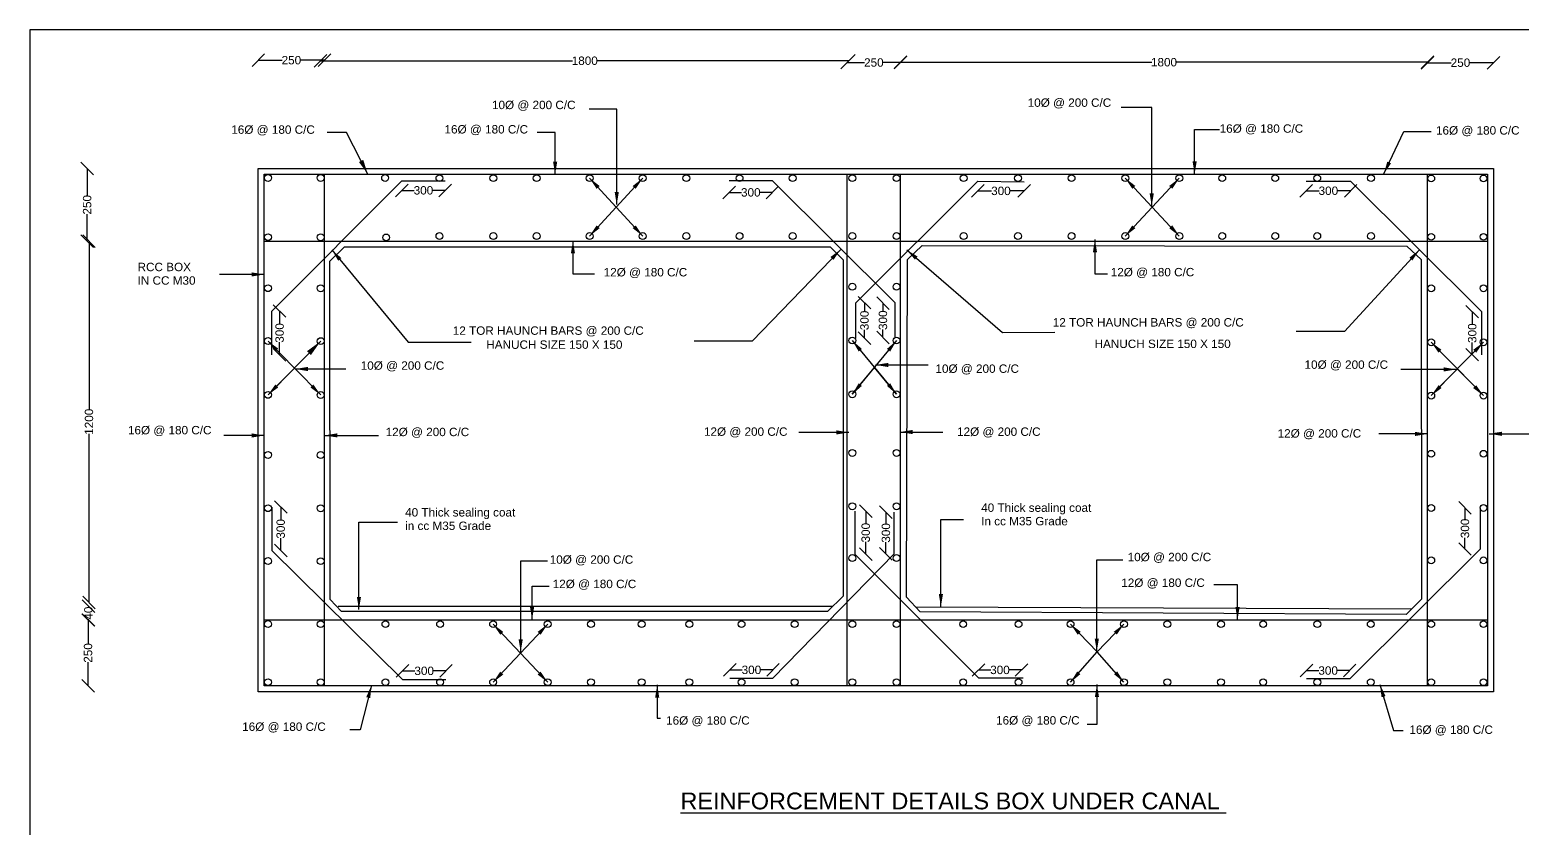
# Model space of a CAD drawing. Header units: millimetres. Extents: x 5758309 to 5763661, y 20977399 to 20981237.
# Drawn here: x 5758309 to 5761866, y 20979334 to 20981237 of the extents above; entities that cross this region are included whole.
import ezdxf

# ---------------------------------------------------------------- set-up
doc = ezdxf.new("R2010")
doc.units = ezdxf.units.MM
doc.header["$MEASUREMENT"] = 0
for name, color, linetype in [('DIMENSION', 2, 'Continuous'), ('DIMENSIONS', 7, 'Continuous'), ('TEXT', 7, 'Continuous')]:
    doc.layers.add(name, color=color, linetype=linetype)
doc.styles.get("Standard").update_dxf_attribs({"font": 'arial.ttf', "height": 20})
doc.dimstyles.get("Standard").update_dxf_attribs({"dimtxt": 20, "dimasz": 30, "dimexe": 0.18, "dimexo": 0.0625, "dimgap": 0.09, "dimtad": 0, "dimdec": 0, "dimzin": 0, "dimdsep": 46, "dimtxsty": 'Standard', "dimblk": 'OBLIQUE', "dimcen": 0.09, "dimse1": 1, "dimse2": 1, "dimadec": 0, "dimazin": 0, "dimtfac": 1, "dimtdec": 0, "dimtofl": 0, "dimtmove": 0, "dimatfit": 3, "dimfxl": 1, "dimtolj": 1, "dimtzin": 0, "dimarcsym": 0})

# ---------------------------------------------------------------- blocks, each defined once
blk = doc.blocks.new('_Oblique')
at = {"color": 0, "linetype": 'ByBlock', "lineweight": -2}
blk.add_line((-0.5, -0.5), (0.5, 0.5), dxfattribs=at)
blk = doc.blocks.new('*D4')
at = {"layer": 'Defpoints', "color": 0}
for p in [(5758871.9, 20980906.9), (5758446.1, 20980733.5), (5758871.9, 20980733.5)]:
    blk.add_point(p, dxfattribs=at)
at = {"layer": 'DIMENSIONS', "color": 0, "lineweight": -2}
for p, q in [((5758446.1, 20980906.9), (5758446.1, 20980842.5)), ((5758446.1, 20980733.5), (5758446.1, 20980797.9))]:
    blk.add_line(p, q, dxfattribs=at)
at = {"layer": 'DIMENSIONS', "color": 0, "lineweight": -2, "xscale": 30, "yscale": 30, "zscale": 30}
for p, rotation in [((5758446.1, 20980906.9), 90), ((5758446.1, 20980733.5), 270)]:
    blk.add_blockref('_Oblique', p, dxfattribs=dict(at, rotation=rotation))
at = {"layer": 'DIMENSIONS', "color": 0, "insert": (5758446.1, 20980820.2), "char_height": 20, "attachment_point": 5, "rotation": 90}
blk.add_mtext('\\A1;250', dxfattribs=at)
blk = doc.blocks.new('*D5')
at = {"layer": 'Defpoints', "color": 0}
for p in [(5758925.4, 20980733.5), (5758450.5, 20979872.3), (5759011.6, 20979872.3)]:
    blk.add_point(p, dxfattribs=at)
at = {"layer": 'DIMENSIONS', "color": 0, "lineweight": -2}
for p, q in [((5758450.5, 20980733.5), (5758450.5, 20980331.9)), ((5758450.5, 20979872.3), (5758450.5, 20980273.9))]:
    blk.add_line(p, q, dxfattribs=at)
at = {"layer": 'DIMENSIONS', "color": 0, "lineweight": -2, "xscale": 30, "yscale": 30, "zscale": 30}
for p, rotation in [((5758450.5, 20980733.5), 90), ((5758450.5, 20979872.3), 270)]:
    blk.add_blockref('_Oblique', p, dxfattribs=dict(at, rotation=rotation))
at = {"layer": 'DIMENSIONS', "color": 0, "insert": (5758450.5, 20980302.9), "char_height": 20, "attachment_point": 5, "rotation": 90}
blk.add_mtext('\\A1;1200', dxfattribs=at)
blk = doc.blocks.new('*D6')
at = {"layer": 'Defpoints', "color": 0}
for p in [(5759105.4, 20979863.1), (5758449.1, 20979830.4), (5759105.4, 20979830.4)]:
    blk.add_point(p, dxfattribs=at)
at = {"layer": 'DIMENSIONS', "color": 0, "lineweight": -2}
for p, q in [((5758449.1, 20979863.1), (5758449.1, 20979861.5)), ((5758449.1, 20979830.4), (5758449.1, 20979831.9))]:
    blk.add_line(p, q, dxfattribs=at)
at = {"layer": 'DIMENSIONS', "color": 0, "lineweight": -2, "xscale": 30, "yscale": 30, "zscale": 30}
for p, rotation in [((5758449.1, 20979863.1), 90), ((5758449.1, 20979830.4), 270)]:
    blk.add_blockref('_Oblique', p, dxfattribs=dict(at, rotation=rotation))
at = {"layer": 'DIMENSIONS', "color": 0, "insert": (5758449.1, 20979846.7), "char_height": 20, "attachment_point": 5, "rotation": 90}
blk.add_mtext('\\A1;40', dxfattribs=at)
blk = doc.blocks.new('*D7')
at = {"layer": 'Defpoints', "color": 0}
for p in [(5759062.7, 20979830.4), (5758448.2, 20979673.1), (5759062.7, 20979673.1)]:
    blk.add_point(p, dxfattribs=at)
at = {"layer": 'DIMENSIONS', "color": 0, "lineweight": -2}
for p, q in [((5758448.2, 20979830.4), (5758448.2, 20979774.1)), ((5758448.2, 20979673.1), (5758448.2, 20979729.4))]:
    blk.add_line(p, q, dxfattribs=at)
at = {"layer": 'DIMENSIONS', "color": 0, "lineweight": -2, "xscale": 30, "yscale": 30, "zscale": 30}
for p, rotation in [((5758448.2, 20979830.4), 90), ((5758448.2, 20979673.1), 270)]:
    blk.add_blockref('_Oblique', p, dxfattribs=dict(at, rotation=rotation))
at = {"layer": 'DIMENSIONS', "color": 0, "insert": (5758448.2, 20979751.7), "char_height": 20, "attachment_point": 5, "rotation": 90}
blk.add_mtext('\\A1;250', dxfattribs=at)
blk = doc.blocks.new('*D8')
at = {"layer": 'Defpoints', "color": 0}
for p in [(5759197.6, 20979688.6), (5759301.3, 20979709), (5759301.3, 20979688.6)]:
    blk.add_point(p, dxfattribs=at)
at = {"layer": 'DIMENSIONS', "color": 0, "lineweight": -2}
for p, q in [((5759197.6, 20979709), (5759227.3, 20979709)), ((5759301.3, 20979709), (5759271.6, 20979709))]:
    blk.add_line(p, q, dxfattribs=at)
at = {"layer": 'DIMENSIONS', "color": 0, "lineweight": -2, "xscale": 30, "yscale": 30, "zscale": 30, "rotation": 180}
blk.add_blockref('_Oblique', (5759197.6, 20979709), dxfattribs=at)
at = {"layer": 'DIMENSIONS', "color": 0, "lineweight": -2, "xscale": 30, "yscale": 30, "zscale": 30}
blk.add_blockref('_Oblique', (5759301.3, 20979709), dxfattribs=at)
at = {"layer": 'DIMENSIONS', "color": 0, "insert": (5759249.4, 20979709), "char_height": 20, "attachment_point": 5}
blk.add_mtext('\\A1;300', dxfattribs=at)
blk = doc.blocks.new('*D9')
at = {"layer": 'Defpoints', "color": 0}
for p in [(5759977.9, 20979691.4), (5760080.7, 20979711.3), (5760080.7, 20979691.4)]:
    blk.add_point(p, dxfattribs=at)
at = {"layer": 'DIMENSIONS', "color": 0, "lineweight": -2}
for p, q in [((5759977.9, 20979711.3), (5760007.2, 20979711.3)), ((5760080.7, 20979711.3), (5760051.5, 20979711.3))]:
    blk.add_line(p, q, dxfattribs=at)
at = {"layer": 'DIMENSIONS', "color": 0, "lineweight": -2, "xscale": 30, "yscale": 30, "zscale": 30, "rotation": 180}
blk.add_blockref('_Oblique', (5759977.9, 20979711.3), dxfattribs=at)
at = {"layer": 'DIMENSIONS', "color": 0, "lineweight": -2, "xscale": 30, "yscale": 30, "zscale": 30}
blk.add_blockref('_Oblique', (5760080.7, 20979711.3), dxfattribs=at)
at = {"layer": 'DIMENSIONS', "color": 0, "insert": (5760029.3, 20979711.3), "char_height": 20, "attachment_point": 5}
blk.add_mtext('\\A1;300', dxfattribs=at)
blk = doc.blocks.new('*D10')
at = {"layer": 'Defpoints', "color": 0}
for p in [(5760570.8, 20979692.7), (5760672.9, 20979711.2), (5760672.9, 20979692.7)]:
    blk.add_point(p, dxfattribs=at)
at = {"layer": 'DIMENSIONS', "color": 0, "lineweight": -2}
for p, q in [((5760570.8, 20979711.2), (5760599.7, 20979711.2)), ((5760672.9, 20979711.2), (5760644, 20979711.2))]:
    blk.add_line(p, q, dxfattribs=at)
at = {"layer": 'DIMENSIONS', "color": 0, "lineweight": -2, "xscale": 30, "yscale": 30, "zscale": 30, "rotation": 180}
blk.add_blockref('_Oblique', (5760570.8, 20979711.2), dxfattribs=at)
at = {"layer": 'DIMENSIONS', "color": 0, "lineweight": -2, "xscale": 30, "yscale": 30, "zscale": 30}
blk.add_blockref('_Oblique', (5760672.9, 20979711.2), dxfattribs=at)
at = {"layer": 'DIMENSIONS', "color": 0, "insert": (5760621.8, 20979711.2), "char_height": 20, "attachment_point": 5}
blk.add_mtext('\\A1;300', dxfattribs=at)
blk = doc.blocks.new('*D11')
at = {"layer": 'Defpoints', "color": 0}
for p in [(5761352.6, 20979690.1), (5761455.3, 20979709.7), (5761455.3, 20979690.1)]:
    blk.add_point(p, dxfattribs=at)
at = {"layer": 'DIMENSIONS', "color": 0, "lineweight": -2}
for p, q in [((5761352.6, 20979709.7), (5761381.8, 20979709.7)), ((5761455.3, 20979709.7), (5761426.1, 20979709.7))]:
    blk.add_line(p, q, dxfattribs=at)
at = {"layer": 'DIMENSIONS', "color": 0, "lineweight": -2, "xscale": 30, "yscale": 30, "zscale": 30, "rotation": 180}
blk.add_blockref('_Oblique', (5761352.6, 20979709.7), dxfattribs=at)
at = {"layer": 'DIMENSIONS', "color": 0, "lineweight": -2, "xscale": 30, "yscale": 30, "zscale": 30}
blk.add_blockref('_Oblique', (5761455.3, 20979709.7), dxfattribs=at)
at = {"layer": 'DIMENSIONS', "color": 0, "insert": (5761404, 20979709.7), "char_height": 20, "attachment_point": 5}
blk.add_mtext('\\A1;300', dxfattribs=at)
blk = doc.blocks.new('*D12')
at = {"layer": 'Defpoints', "color": 0}
for p in [(5761766.2, 20980097.8), (5761730.2, 20979999.5), (5761766.2, 20979999.5)]:
    blk.add_point(p, dxfattribs=at)
at = {"layer": 'DIMENSIONS', "color": 0, "lineweight": -2}
for p, q in [((5761730.2, 20980097.8), (5761730.2, 20980070.8)), ((5761730.2, 20979999.5), (5761730.2, 20980026.5))]:
    blk.add_line(p, q, dxfattribs=at)
at = {"layer": 'DIMENSIONS', "color": 0, "lineweight": -2, "xscale": 30, "yscale": 30, "zscale": 30}
for p, rotation in [((5761730.2, 20980097.8), 90), ((5761730.2, 20979999.5), 270)]:
    blk.add_blockref('_Oblique', p, dxfattribs=dict(at, rotation=rotation))
at = {"layer": 'DIMENSIONS', "color": 0, "insert": (5761730.2, 20980048.6), "char_height": 20, "attachment_point": 5, "rotation": 90}
blk.add_mtext('\\A1;300', dxfattribs=at)
blk = doc.blocks.new('*D13')
at = {"layer": 'Defpoints', "color": 0}
for p in [(5761769.2, 20980565.4), (5761747.5, 20980462.8), (5761769.2, 20980462.8)]:
    blk.add_point(p, dxfattribs=at)
at = {"layer": 'DIMENSIONS', "color": 0, "lineweight": -2}
for p, q in [((5761747.5, 20980565.4), (5761747.5, 20980536.2)), ((5761747.5, 20980462.8), (5761747.5, 20980491.9))]:
    blk.add_line(p, q, dxfattribs=at)
at = {"layer": 'DIMENSIONS', "color": 0, "lineweight": -2, "xscale": 30, "yscale": 30, "zscale": 30}
for p, rotation in [((5761747.5, 20980565.4), 90), ((5761747.5, 20980462.8), 270)]:
    blk.add_blockref('_Oblique', p, dxfattribs=dict(at, rotation=rotation))
at = {"layer": 'DIMENSIONS', "color": 0, "insert": (5761747.5, 20980514.1), "char_height": 20, "attachment_point": 5, "rotation": 90}
blk.add_mtext('\\A1;300', dxfattribs=at)
blk = doc.blocks.new('*D14')
at = {"layer": 'Defpoints', "color": 0}
for p in [(5761351.5, 20980876.6), (5761457.6, 20980876.6), (5761457.6, 20980853.5)]:
    blk.add_point(p, dxfattribs=at)
at = {"layer": 'DIMENSIONS', "color": 0, "lineweight": -2}
for p, q in [((5761351.5, 20980853.5), (5761382.4, 20980853.5)), ((5761457.6, 20980853.5), (5761426.7, 20980853.5))]:
    blk.add_line(p, q, dxfattribs=at)
at = {"layer": 'DIMENSIONS', "color": 0, "lineweight": -2, "xscale": 30, "yscale": 30, "zscale": 30, "rotation": 180}
blk.add_blockref('_Oblique', (5761351.5, 20980853.5), dxfattribs=at)
at = {"layer": 'DIMENSIONS', "color": 0, "lineweight": -2, "xscale": 30, "yscale": 30, "zscale": 30}
blk.add_blockref('_Oblique', (5761457.6, 20980853.5), dxfattribs=at)
at = {"layer": 'DIMENSIONS', "color": 0, "insert": (5761404.5, 20980853.5), "char_height": 20, "attachment_point": 5}
blk.add_mtext('\\A1;300', dxfattribs=at)
blk = doc.blocks.new('*D15')
at = {"layer": 'Defpoints', "color": 0}
for p in [(5760568.9, 20980876.1), (5760679.3, 20980875.2), (5760679.3, 20980853.2)]:
    blk.add_point(p, dxfattribs=at)
at = {"layer": 'DIMENSIONS', "color": 0, "lineweight": -2}
for p, q in [((5760568.9, 20980853.2), (5760601.9, 20980853.2)), ((5760679.3, 20980853.2), (5760646.2, 20980853.2))]:
    blk.add_line(p, q, dxfattribs=at)
at = {"layer": 'DIMENSIONS', "color": 0, "lineweight": -2, "xscale": 30, "yscale": 30, "zscale": 30, "rotation": 180}
blk.add_blockref('_Oblique', (5760568.9, 20980853.2), dxfattribs=at)
at = {"layer": 'DIMENSIONS', "color": 0, "lineweight": -2, "xscale": 30, "yscale": 30, "zscale": 30}
blk.add_blockref('_Oblique', (5760679.3, 20980853.2), dxfattribs=at)
at = {"layer": 'DIMENSIONS', "color": 0, "insert": (5760624.1, 20980853.2), "char_height": 20, "attachment_point": 5}
blk.add_mtext('\\A1;300', dxfattribs=at)
blk = doc.blocks.new('*D16')
at = {"layer": 'Defpoints', "color": 0}
for p in [(5759976.6, 20980877), (5760079.2, 20980877), (5760079.2, 20980849.6)]:
    blk.add_point(p, dxfattribs=at)
at = {"layer": 'DIMENSIONS', "color": 0, "lineweight": -2}
for p, q in [((5759976.6, 20980849.6), (5760005.8, 20980849.6)), ((5760079.2, 20980849.6), (5760050.1, 20980849.6))]:
    blk.add_line(p, q, dxfattribs=at)
at = {"layer": 'DIMENSIONS', "color": 0, "lineweight": -2, "xscale": 30, "yscale": 30, "zscale": 30, "rotation": 180}
blk.add_blockref('_Oblique', (5759976.6, 20980849.6), dxfattribs=at)
at = {"layer": 'DIMENSIONS', "color": 0, "lineweight": -2, "xscale": 30, "yscale": 30, "zscale": 30}
blk.add_blockref('_Oblique', (5760079.2, 20980849.6), dxfattribs=at)
at = {"layer": 'DIMENSIONS', "color": 0, "insert": (5760027.9, 20980849.6), "char_height": 20, "attachment_point": 5}
blk.add_mtext('\\A1;300', dxfattribs=at)
blk = doc.blocks.new('*D17')
at = {"layer": 'Defpoints', "color": 0}
for p in [(5759196.1, 20980877.1), (5759299.1, 20980877.1), (5759299.1, 20980854.5)]:
    blk.add_point(p, dxfattribs=at)
at = {"layer": 'DIMENSIONS', "color": 0, "lineweight": -2}
for p, q in [((5759196.1, 20980854.5), (5759225.5, 20980854.5)), ((5759299.1, 20980854.5), (5759269.7, 20980854.5))]:
    blk.add_line(p, q, dxfattribs=at)
at = {"layer": 'DIMENSIONS', "color": 0, "lineweight": -2, "xscale": 30, "yscale": 30, "zscale": 30, "rotation": 180}
blk.add_blockref('_Oblique', (5759196.1, 20980854.5), dxfattribs=at)
at = {"layer": 'DIMENSIONS', "color": 0, "lineweight": -2, "xscale": 30, "yscale": 30, "zscale": 30}
blk.add_blockref('_Oblique', (5759299.1, 20980854.5), dxfattribs=at)
at = {"layer": 'DIMENSIONS', "color": 0, "insert": (5759247.6, 20980854.5), "char_height": 20, "attachment_point": 5}
blk.add_mtext('\\A1;300', dxfattribs=at)
blk = doc.blocks.new('*D18')
at = {"layer": 'Defpoints', "color": 0}
for p in [(5758886.1, 20980566.9), (5758886.1, 20980462.4), (5758904.8, 20980462.4)]:
    blk.add_point(p, dxfattribs=at)
at = {"layer": 'DIMENSIONS', "color": 0, "lineweight": -2}
for p, q in [((5758904.8, 20980566.9), (5758904.8, 20980536.8)), ((5758904.8, 20980462.4), (5758904.8, 20980492.5))]:
    blk.add_line(p, q, dxfattribs=at)
at = {"layer": 'DIMENSIONS', "color": 0, "lineweight": -2, "xscale": 30, "yscale": 30, "zscale": 30}
for p, rotation in [((5758904.8, 20980566.9), 90), ((5758904.8, 20980462.4), 270)]:
    blk.add_blockref('_Oblique', p, dxfattribs=dict(at, rotation=rotation))
at = {"layer": 'DIMENSIONS', "color": 0, "insert": (5758904.8, 20980514.6), "char_height": 20, "attachment_point": 5, "rotation": 90}
blk.add_mtext('\\A1;300', dxfattribs=at)
blk = doc.blocks.new('*D19')
at = {"layer": 'Defpoints', "color": 0}
for p in [(5758886.6, 20980099.6), (5758886.6, 20979995.7), (5758907.4, 20979995.7)]:
    blk.add_point(p, dxfattribs=at)
at = {"layer": 'DIMENSIONS', "color": 0, "lineweight": -2}
for p, q in [((5758907.4, 20980099.6), (5758907.4, 20980069.8)), ((5758907.4, 20979995.7), (5758907.4, 20980025.5))]:
    blk.add_line(p, q, dxfattribs=at)
at = {"layer": 'DIMENSIONS', "color": 0, "lineweight": -2, "xscale": 30, "yscale": 30, "zscale": 30}
for p, rotation in [((5758907.4, 20980099.6), 90), ((5758907.4, 20979995.7), 270)]:
    blk.add_blockref('_Oblique', p, dxfattribs=dict(at, rotation=rotation))
at = {"layer": 'DIMENSIONS', "color": 0, "insert": (5758907.4, 20980047.6), "char_height": 20, "attachment_point": 5, "rotation": 90}
blk.add_mtext('\\A1;300', dxfattribs=at)
blk = doc.blocks.new('*D20')
at = {"layer": 'Defpoints', "color": 0}
for p in [(5760276.1, 20980089.5), (5760276.1, 20979987.5), (5760301.8, 20979987.5)]:
    blk.add_point(p, dxfattribs=at)
at = {"layer": 'DIMENSIONS', "color": 0, "lineweight": -2}
for p, q in [((5760301.8, 20980089.5), (5760301.8, 20980060.6)), ((5760301.8, 20979987.5), (5760301.8, 20980016.4))]:
    blk.add_line(p, q, dxfattribs=at)
at = {"layer": 'DIMENSIONS', "color": 0, "lineweight": -2, "xscale": 30, "yscale": 30, "zscale": 30}
for p, rotation in [((5760301.8, 20980089.5), 90), ((5760301.8, 20979987.5), 270)]:
    blk.add_blockref('_Oblique', p, dxfattribs=dict(at, rotation=rotation))
at = {"layer": 'DIMENSIONS', "color": 0, "insert": (5760301.8, 20980038.5), "char_height": 20, "attachment_point": 5, "rotation": 90}
blk.add_mtext('\\A1;300', dxfattribs=at)
blk = doc.blocks.new('*D21')
at = {"layer": 'Defpoints', "color": 0}
for p in [(5760369.2, 20980087.6), (5760350, 20979988.1), (5760369.2, 20979988.1)]:
    blk.add_point(p, dxfattribs=at)
at = {"layer": 'DIMENSIONS', "color": 0, "lineweight": -2}
for p, q in [((5760350, 20980087.6), (5760350, 20980060)), ((5760350, 20979988.1), (5760350, 20980015.7))]:
    blk.add_line(p, q, dxfattribs=at)
at = {"layer": 'DIMENSIONS', "color": 0, "lineweight": -2, "xscale": 30, "yscale": 30, "zscale": 30}
for p, rotation in [((5760350, 20980087.6), 90), ((5760350, 20979988.1), 270)]:
    blk.add_blockref('_Oblique', p, dxfattribs=dict(at, rotation=rotation))
at = {"layer": 'DIMENSIONS', "color": 0, "insert": (5760350, 20980037.9), "char_height": 20, "attachment_point": 5, "rotation": 90}
blk.add_mtext('\\A1;300', dxfattribs=at)
blk = doc.blocks.new('*D22')
at = {"layer": 'Defpoints', "color": 0}
for p in [(5760278.1, 20980586.8), (5760278.1, 20980502.2), (5760298.9, 20980502.2)]:
    blk.add_point(p, dxfattribs=at)
at = {"layer": 'DIMENSIONS', "color": 0, "lineweight": -2}
for p, q in [((5760298.9, 20980586.8), (5760298.9, 20980566.7)), ((5760298.9, 20980502.2), (5760298.9, 20980522.4))]:
    blk.add_line(p, q, dxfattribs=at)
at = {"layer": 'DIMENSIONS', "color": 0, "lineweight": -2, "xscale": 30, "yscale": 30, "zscale": 30}
for p, rotation in [((5760298.9, 20980586.8), 90), ((5760298.9, 20980502.2), 270)]:
    blk.add_blockref('_Oblique', p, dxfattribs=dict(at, rotation=rotation))
at = {"layer": 'DIMENSIONS', "color": 0, "insert": (5760298.9, 20980544.5), "char_height": 20, "attachment_point": 5, "rotation": 90}
blk.add_mtext('\\A1;300', dxfattribs=at)
blk = doc.blocks.new('*D23')
at = {"layer": 'Defpoints', "color": 0}
for p in [(5760372.5, 20980585.7), (5760342.9, 20980504), (5760371.9, 20980504)]:
    blk.add_point(p, dxfattribs=at)
at = {"layer": 'DIMENSIONS', "color": 0, "lineweight": -2}
for p, q in [((5760342.9, 20980585.7), (5760342.9, 20980567)), ((5760342.9, 20980504), (5760342.9, 20980522.7))]:
    blk.add_line(p, q, dxfattribs=at)
at = {"layer": 'DIMENSIONS', "color": 0, "lineweight": -2, "xscale": 30, "yscale": 30, "zscale": 30}
for p, rotation in [((5760342.9, 20980585.7), 90), ((5760342.9, 20980504), 270)]:
    blk.add_blockref('_Oblique', p, dxfattribs=dict(at, rotation=rotation))
at = {"layer": 'DIMENSIONS', "color": 0, "insert": (5760342.9, 20980544.9), "char_height": 20, "attachment_point": 5, "rotation": 90}
blk.add_mtext('\\A1;300', dxfattribs=at)
blk = doc.blocks.new('*D24')
at = {"layer": 'Defpoints', "color": 0}
for p in [(5759011.6, 20981164.8), (5758854, 20980849.6), (5759011.6, 20980851.7)]:
    blk.add_point(p, dxfattribs=at)
at = {"layer": 'DIMENSIONS', "color": 0, "lineweight": -2}
for p, q in [((5758854, 20981164.8), (5758910.5, 20981164.8)), ((5759011.6, 20981164.8), (5758955.1, 20981164.8))]:
    blk.add_line(p, q, dxfattribs=at)
at = {"layer": 'DIMENSIONS', "color": 0, "lineweight": -2, "xscale": 30, "yscale": 30, "zscale": 30, "rotation": 180}
blk.add_blockref('_Oblique', (5758854, 20981164.8), dxfattribs=at)
at = {"layer": 'DIMENSIONS', "color": 0, "lineweight": -2, "xscale": 30, "yscale": 30, "zscale": 30}
blk.add_blockref('_Oblique', (5759011.6, 20981164.8), dxfattribs=at)
at = {"layer": 'DIMENSIONS', "color": 0, "insert": (5758932.8, 20981164.8), "char_height": 20, "attachment_point": 5}
blk.add_mtext('\\A1;250', dxfattribs=at)
blk = doc.blocks.new('*D25')
at = {"layer": 'Defpoints', "color": 0}
for p in [(5760261.7, 20981163.5), (5759002.5, 20980892.3), (5760261.7, 20980883.6)]:
    blk.add_point(p, dxfattribs=at)
at = {"layer": 'DIMENSIONS', "color": 0, "lineweight": -2}
for p, q in [((5759002.5, 20981163.5), (5759603.1, 20981163.5)), ((5760261.7, 20981163.5), (5759661, 20981163.5))]:
    blk.add_line(p, q, dxfattribs=at)
at = {"layer": 'DIMENSIONS', "color": 0, "lineweight": -2, "xscale": 30, "yscale": 30, "zscale": 30, "rotation": 180}
blk.add_blockref('_Oblique', (5759002.5, 20981163.5), dxfattribs=at)
at = {"layer": 'DIMENSIONS', "color": 0, "lineweight": -2, "xscale": 30, "yscale": 30, "zscale": 30}
blk.add_blockref('_Oblique', (5760261.7, 20981163.5), dxfattribs=at)
at = {"layer": 'DIMENSIONS', "color": 0, "insert": (5759632.1, 20981163.5), "char_height": 20, "attachment_point": 5}
blk.add_mtext('\\A1;1800', dxfattribs=at)
blk = doc.blocks.new('*D26')
at = {"layer": 'Defpoints', "color": 0}
for p in [(5760384.7, 20981159.3), (5760257.7, 20980836.2), (5760384.7, 20980836.2)]:
    blk.add_point(p, dxfattribs=at)
at = {"layer": 'DIMENSIONS', "color": 0, "lineweight": -2}
for p, q in [((5760257.7, 20981159.3), (5760298.9, 20981159.3)), ((5760384.7, 20981159.3), (5760343.5, 20981159.3))]:
    blk.add_line(p, q, dxfattribs=at)
at = {"layer": 'DIMENSIONS', "color": 0, "lineweight": -2, "xscale": 30, "yscale": 30, "zscale": 30, "rotation": 180}
blk.add_blockref('_Oblique', (5760257.7, 20981159.3), dxfattribs=at)
at = {"layer": 'DIMENSIONS', "color": 0, "lineweight": -2, "xscale": 30, "yscale": 30, "zscale": 30}
blk.add_blockref('_Oblique', (5760384.7, 20981159.3), dxfattribs=at)
at = {"layer": 'DIMENSIONS', "color": 0, "insert": (5760321.2, 20981159.3), "char_height": 20, "attachment_point": 5}
blk.add_mtext('\\A1;250', dxfattribs=at)
blk = doc.blocks.new('*D27')
at = {"layer": 'Defpoints', "color": 0}
for p in [(5761640.6, 20981159.9), (5760384.7, 20980836.2), (5761640.6, 20980836.2)]:
    blk.add_point(p, dxfattribs=at)
at = {"layer": 'DIMENSIONS', "color": 0, "lineweight": -2}
for p, q in [((5760384.7, 20981159.9), (5760983.7, 20981159.9)), ((5761640.6, 20981159.9), (5761041.7, 20981159.9))]:
    blk.add_line(p, q, dxfattribs=at)
at = {"layer": 'DIMENSIONS', "color": 0, "lineweight": -2, "xscale": 30, "yscale": 30, "zscale": 30, "rotation": 180}
blk.add_blockref('_Oblique', (5760384.7, 20981159.9), dxfattribs=at)
at = {"layer": 'DIMENSIONS', "color": 0, "lineweight": -2, "xscale": 30, "yscale": 30, "zscale": 30}
blk.add_blockref('_Oblique', (5761640.6, 20981159.9), dxfattribs=at)
at = {"layer": 'DIMENSIONS', "color": 0, "insert": (5761012.7, 20981159.9), "char_height": 20, "attachment_point": 5}
blk.add_mtext('\\A1;1800', dxfattribs=at)
blk = doc.blocks.new('*D28')
at = {"layer": 'Defpoints', "color": 0}
for p in [(5761798.1, 20981158.8), (5761640.6, 20980836.2), (5761798.1, 20980836.2)]:
    blk.add_point(p, dxfattribs=at)
at = {"layer": 'DIMENSIONS', "color": 0, "lineweight": -2}
for p, q in [((5761640.6, 20981158.8), (5761697, 20981158.8)), ((5761798.1, 20981158.8), (5761741.7, 20981158.8))]:
    blk.add_line(p, q, dxfattribs=at)
at = {"layer": 'DIMENSIONS', "color": 0, "lineweight": -2, "xscale": 30, "yscale": 30, "zscale": 30, "rotation": 180}
blk.add_blockref('_Oblique', (5761640.6, 20981158.8), dxfattribs=at)
at = {"layer": 'DIMENSIONS', "color": 0, "lineweight": -2, "xscale": 30, "yscale": 30, "zscale": 30}
blk.add_blockref('_Oblique', (5761798.1, 20981158.8), dxfattribs=at)
at = {"layer": 'DIMENSIONS', "color": 0, "insert": (5761719.4, 20981158.8), "char_height": 20, "attachment_point": 5}
blk.add_mtext('\\A1;250', dxfattribs=at)

msp = doc.modelspace()

# ---------------------------------------------------------------- linework, layer by layer
at = {"layer": 'DIMENSION', "color": 0}
for points in [[(5758309.4, 20977399), (5763619.4, 20977399), (5763619.4, 20981237.2), (5758309.4, 20981237.2)], [(5758854, 20980906.9), (5761798.1, 20980906.9), (5761798.1, 20979659.1), (5758854, 20979659.1)], [(5758868, 20980892.9), (5761784.1, 20980892.9), (5761784.1, 20979673.1), (5758868, 20979673.1)]]:
    msp.add_lwpolyline(points, close=True, dxfattribs=at)
for points in [[(5759011.6, 20979673.1), (5759011.6, 20980892.9)], [(5760257.7, 20979673.1), (5760257.7, 20980892.9)], [(5760384.7, 20979673.1), (5760384.7, 20980892.9)], [(5761640.6, 20979673.1), (5761640.6, 20980892.9)], [(5758886.1, 20980462.4), (5758886.1, 20980566.9), (5759196.1, 20980877.1), (5759299.1, 20980877.1)], [(5760371.9, 20980504), (5760371.9, 20980586.3), (5760079.2, 20980877), (5759976.6, 20980877)], [(5760278.1, 20980502.2), (5760278.1, 20980586.8), (5760568.9, 20980876.1), (5760679.3, 20980875.2)], [(5761351.5, 20980876.6), (5761457.6, 20980876.6), (5761769.2, 20980565.4), (5761769.2, 20980462.8)], [(5758868, 20980733.5), (5761784.1, 20980733.5)], [(5759024.8, 20980685.5), (5759059.8, 20980720.2), (5760217.2, 20980720.2), (5760247.7, 20980688.7), (5760247.7, 20979886.9), (5760210.7, 20979850.3), (5759052.5, 20979850.3), (5759025.2, 20979879.1), (5759024.8, 20980685.5)], [(5760401.7, 20980689.5), (5760436.7, 20980722.8), (5761591.9, 20980721.7), (5761626, 20980689.6), (5761626.8, 20979880.3), (5761589.8, 20979843.7), (5760431.9, 20979849.9), (5760398.7, 20979884.6), (5760401.7, 20980689.5)], [(5758886.6, 20980099.6), (5758886.6, 20979995.7), (5759197.6, 20979688.6), (5759301.3, 20979688.6)], [(5759977.9, 20979691.4), (5760080.7, 20979691.4), (5760369.2, 20979988.1), (5760369.2, 20980087.6)], [(5760276.1, 20980089.5), (5760276.1, 20979987.5), (5760570.8, 20979692.7), (5760677.3, 20979692.7)], [(5761766.2, 20980097.8), (5761766.2, 20979999.5), (5761455.3, 20979690.1), (5761352.6, 20979690.1)], [(5759044.3, 20979863.1), (5760223.8, 20979863.2)], [(5760420.2, 20979862), (5761602.9, 20979856.7)], [(5758868, 20979830.4), (5761784.1, 20979830.4)]]:
    msp.add_lwpolyline(points, dxfattribs=at)
for centre in [(5758877.1, 20980884.2), (5759002.5, 20980884.2), (5759156.2, 20980884.2), (5759285.7, 20980883.6), (5759414.3, 20980883.6), (5759517.4, 20980883.6), (5759643.7, 20980883.6), (5759770.2, 20980883.6), (5759874.4, 20980883.6), (5760001, 20980883.6), (5760127.5, 20980883.6), (5760269.8, 20980883.6), (5760375.3, 20980883.6), (5760535.2, 20980883.6), (5760664.7, 20980883.6), (5760792.4, 20980883.6), (5760920.4, 20980883.6), (5761049.3, 20980883.6), (5761151.5, 20980883.6), (5761277.9, 20980883.6), (5761378, 20980883.6), (5761506.2, 20980883.6), (5761649.7, 20980883), (5761774.3, 20980883), (5758877.1, 20980742.8), (5759002.7, 20980742.6), (5759158.8, 20980742.3), (5759285.7, 20980745.7), (5759414.3, 20980745.7), (5759517.4, 20980745.7), (5759643.7, 20980745.7), (5759770.2, 20980745.7), (5759874.4, 20980745.7), (5760001, 20980745.7), (5760127.5, 20980745.7), (5760269.8, 20980745.7), (5760375.3, 20980745.7), (5760535.2, 20980745.7), (5760664.7, 20980745.7), (5760792.4, 20980745.7), (5760920.4, 20980745.7), (5761049.3, 20980745.7), (5761151.5, 20980745.7), (5761277.9, 20980745.7), (5761378, 20980745.7), (5761506.2, 20980745.7), (5761649.7, 20980743.8), (5761774.3, 20980743.8), (5758877.1, 20980621.3), (5759002.7, 20980621.1), (5760269.8, 20980624.9), (5760375.3, 20980624.9), (5761649.7, 20980621.1), (5761774.3, 20980621.1), (5758877.1, 20980495.3), (5759002.7, 20980495.1), (5760269.8, 20980496.6), (5760375.3, 20980496.6), (5761649.7, 20980492.4), (5761774.3, 20980492.4), (5758877.1, 20980366.9), (5759002.7, 20980366.7), (5760269.8, 20980368.4), (5760375.3, 20980368.4), (5761649.7, 20980365.2), (5761774.3, 20980365.2), (5758877.1, 20980223.7), (5759002.7, 20980223.5), (5760269.8, 20980228.6), (5760375.3, 20980228.6), (5761649.7, 20980226.5), (5761774.3, 20980226.5), (5760269.8, 20980101.3), (5760375.3, 20980101.3), (5761649.7, 20980097.4), (5761774.3, 20980097.4), (5758877.1, 20980096.8), (5759002.7, 20980096.6), (5758877.1, 20979970.8), (5759002.7, 20979970.6), (5760269.8, 20979978), (5760375.3, 20979978), (5761649.7, 20979972.5), (5761774.3, 20979972.5), (5758877.1, 20979820.6), (5759002.7, 20979820.4), (5759157.1, 20979820.4), (5759287.3, 20979820.4), (5759413.7, 20979820.4), (5759543.8, 20979820.4), (5759646.8, 20979820.4), (5759767.7, 20979820.4), (5759881.2, 20979820.4), (5760005.8, 20979820.4), (5760132.3, 20979820.4), (5760269.8, 20979820.4), (5760375.3, 20979820.4), (5760534.1, 20979820.4), (5760666.1, 20979820.4), (5760790, 20979820.4), (5760917.4, 20979820.4), (5761020.8, 20979820.4), (5761148.5, 20979820.4), (5761249.1, 20979820.4), (5761378.4, 20979820.4), (5761505.7, 20979820.4), (5761649.7, 20979820.4), (5761774.3, 20979820.4), (5758877.1, 20979682.1), (5759002.7, 20979681.9), (5759157.1, 20979681.9), (5759287.3, 20979681.9), (5759413.7, 20979681.9), (5759543.8, 20979681.9), (5759646.8, 20979681.9), (5759767.7, 20979681.9), (5759881.2, 20979681.9), (5760005.8, 20979681.9), (5760132.3, 20979681.9), (5760269.8, 20979681.9), (5760375.3, 20979681.9), (5760534.1, 20979681.9), (5760666.1, 20979681.9), (5760790, 20979681.9), (5760917.4, 20979681.9), (5761020.8, 20979681.9), (5761148.5, 20979681.9), (5761249.1, 20979681.9), (5761378.4, 20979681.9), (5761505.7, 20979681.9), (5761649.7, 20979681.9), (5761774.3, 20979681.9)]:
    msp.add_circle(centre, 8.14, dxfattribs=at)

# ---------------------------------------------------------------- texts
at = {"layer": 'TEXT', "color": 0}
for s, height, p in [('10Ø @ 200 C/C', 20, (5759411, 20981048.2)), ('10Ø @ 200 C/C', 20, (5760687.8, 20981053.7)), ('16Ø @ 180 C/C', 20, (5758789.6, 20980989.4)), ('16Ø @ 180 C/C', 20, (5759297.8, 20980990.1)), ('16Ø @ 180 C/C', 20, (5761145.4, 20980991.9)), ('16Ø @ 180 C/C', 20, (5761661.1, 20980987.5)), ('RCC BOX ', 20, (5758566.2, 20980661.9)), ('IN CC M30', 20, (5758566.2, 20980629.7)), ('12Ø @ 180 C/C', 20, (5759677.2, 20980649.4)), ('12Ø @ 180 C/C', 20, (5760885.8, 20980649.6)), ('12 TOR HAUNCH BARS @ 200 C/C ', 20, (5760747.6, 20980529.9)), ('12 TOR HAUNCH BARS @ 200 C/C ', 20, (5759317.5, 20980510.2)), ('HANUCH SIZE 150 X 150 ', 20, (5759397.4, 20980476.8)), ('HANUCH SIZE 150 X 150 ', 20, (5760847.3, 20980478.7)), ('10Ø @ 200 C/C', 20, (5759098.1, 20980426.9)), ('10Ø @ 200 C/C', 20, (5760468, 20980419.5)), ('10Ø @ 200 C/C', 20, (5761347.7, 20980429.1)), ('16Ø @ 180 C/C', 20, (5758543.3, 20980272.9)), ('12Ø @ 200 C/C', 20, (5759157.5, 20980268.6)), ('12Ø @ 200 C/C', 20, (5759916.2, 20980269.4)), ('12Ø @ 200 C/C', 20, (5760519.5, 20980269.3)), ('12Ø @ 200 C/C', 20, (5761283.6, 20980265.2)), ('40 Thick sealing coat ', 20, (5760577, 20980088.1)), ('40 Thick sealing coat ', 20, (5759204, 20980077)), ('In cc M35 Grade ', 20, (5760577, 20980056)), ('in cc M35 Grade ', 20, (5759204, 20980044.9)), ('10Ø @ 200 C/C', 20, (5759548.6, 20979964.4)), ('10Ø @ 200 C/C', 20, (5760926.1, 20979970.5)), ('12Ø @ 180 C/C', 20, (5759555.7, 20979906.3)), ('12Ø @ 180 C/C', 20, (5760910.9, 20979909.2)), ('16Ø @ 180 C/C', 20, (5758815.6, 20979566)), ('16Ø @ 180 C/C', 20, (5759826, 20979580.8)), ('16Ø @ 180 C/C', 20, (5760612.5, 20979581.1)), ('16Ø @ 180 C/C', 20, (5761597.7, 20979558.8)), ('%%UREINFORCEMENT DETAILS BOX UNDER CANAL ', 40, (5759860.2, 20979378.9))]:
    msp.add_text(s, height=height, dxfattribs=at).set_placement(p)

# ---------------------------------------------------------------- dimensions: what is measured, and where the dimension line sits
at = {"layer": 'DIMENSIONS', "color": 0}
for base, p1, p2, text, picture, middle in [((5759011.6, 20981164.8), (5758854, 20980849.6), (5759011.6, 20980851.7), '250', '*D24', (5758932.8, 20981164.8)), ((5760261.7, 20981163.5), (5759002.5, 20980892.3), (5760261.7, 20980883.6), '1800', '*D25', (5759632.1, 20981163.5)), ((5760384.7, 20981159.3), (5760257.7, 20980836.2), (5760384.7, 20980836.2), '250', '*D26', (5760321.2, 20981159.3)), ((5761640.6, 20981159.9), (5760384.7, 20980836.2), (5761640.6, 20980836.2), '1800', '*D27', (5761012.7, 20981159.9)), ((5761798.1, 20981158.8), (5761640.6, 20980836.2), (5761798.1, 20980836.2), '250', '*D28', (5761719.4, 20981158.8)), ((5759299.1, 20980854.5), (5759196.1, 20980877.1), (5759299.1, 20980877.1), '300', '*D17', (5759247.6, 20980854.5)), ((5760079.2, 20980849.6), (5759976.6, 20980877), (5760079.2, 20980877), '300', '*D16', (5760027.9, 20980849.6)), ((5760679.3, 20980853.2), (5760568.9, 20980876.1), (5760679.3, 20980875.2), '300', '*D15', (5760624.1, 20980853.2)), ((5761457.6, 20980853.5), (5761351.5, 20980876.6), (5761457.6, 20980876.6), '300', '*D14', (5761404.5, 20980853.5)), ((5759301.3, 20979709), (5759197.6, 20979688.6), (5759301.3, 20979688.6), '300', '*D8', (5759249.4, 20979709)), ((5760672.9, 20979711.2), (5760570.8, 20979692.7), (5760672.9, 20979692.7), '300', '*D10', (5760621.8, 20979711.2)), ((5761455.3, 20979709.7), (5761352.6, 20979690.1), (5761455.3, 20979690.1), '300', '*D11', (5761404, 20979709.7))]:
    dim = msp.add_linear_dim(base=base, p1=p1, p2=p2, text=text, dimstyle='Standard', dxfattribs=at)
    dim.commit()
    dim.dimension.update_dxf_attribs({"geometry": picture, "text_midpoint": middle})
for base, p1, p2, text, picture, middle in [((5758446.1, 20980733.5), (5758871.9, 20980906.9), (5758871.9, 20980733.5), '250', '*D4', (5758446.1, 20980820.2)), ((5758450.5, 20979872.3), (5758925.4, 20980733.5), (5759011.6, 20979872.3), '1200', '*D5', (5758450.5, 20980302.9)), ((5758904.8, 20980462.4), (5758886.1, 20980566.9), (5758886.1, 20980462.4), '300', '*D18', (5758904.8, 20980514.6)), ((5760298.9, 20980502.2), (5760278.1, 20980586.8), (5760278.1, 20980502.2), '300', '*D22', (5760298.9, 20980544.5)), ((5760342.9, 20980504), (5760372.5, 20980585.7), (5760371.9, 20980504), '300', '*D23', (5760342.9, 20980544.9)), ((5761747.5, 20980462.8), (5761769.2, 20980565.4), (5761769.2, 20980462.8), '300', '*D13', (5761747.5, 20980514.1)), ((5758907.4, 20979995.7), (5758886.6, 20980099.6), (5758886.6, 20979995.7), '300', '*D19', (5758907.4, 20980047.6)), ((5761730.2, 20979999.5), (5761766.2, 20980097.8), (5761766.2, 20979999.5), '300', '*D12', (5761730.2, 20980048.6)), ((5760301.8, 20979987.5), (5760276.1, 20980089.5), (5760276.1, 20979987.5), '300', '*D20', (5760301.8, 20980038.5)), ((5760350, 20979988.1), (5760369.2, 20980087.6), (5760369.2, 20979988.1), '300', '*D21', (5760350, 20980037.9)), ((5758449.1, 20979830.4), (5759105.4, 20979863.1), (5759105.4, 20979830.4), '40', '*D6', (5758449.1, 20979846.7)), ((5758448.2, 20979673.1), (5759062.7, 20979830.4), (5759062.7, 20979673.1), '250', '*D7', (5758448.2, 20979751.7))]:
    dim = msp.add_linear_dim(base=base, p1=p1, p2=p2, angle=90, text=text, dimstyle='Standard', dxfattribs=at)
    dim.commit()
    dim.dimension.update_dxf_attribs({"geometry": picture, "text_midpoint": middle})
dim = msp.add_linear_dim(base=(5760080.7, 20979711.3), p1=(5759977.9, 20979691.4), p2=(5760080.7, 20979691.4), text='300', dimstyle='Standard', dxfattribs=at)
dim.commit()
dim.dimension.update_dxf_attribs({"geometry": '*D9', "text_midpoint": (5760029.3, 20979711.3), "dimtype": 160})

# ---------------------------------------------------------------- leaders
at = {"layer": 'DIMENSION', "color": 0}
for points, override in [([(5759770.2, 20980883.6), (5759643.7, 20980745.7)], {"dimgap": 0.09, "dimtad": 0}), ([(5759643.7, 20980883.6), (5759770.2, 20980745.7)], {"dimgap": 0.09, "dimtad": 0}), ([(5761049.3, 20980883.6), (5760920.4, 20980745.7)], {"dimgap": 0.09, "dimtad": 0}), ([(5760920.4, 20980883.6), (5761049.3, 20980745.7)], {"dimgap": 0.09, "dimtad": 0}), ([(5759643.7, 20980745.7), (5759707, 20980814.6)], {"dimgap": 0.09, "dimtad": 0}), ([(5759770.2, 20980745.7), (5759707, 20980814.6)], {"dimgap": 0.09, "dimtad": 0}), ([(5760920.4, 20980745.7), (5760984.8, 20980814.6)], {"dimgap": 0.09, "dimtad": 0}), ([(5761049.3, 20980745.7), (5760984.8, 20980814.6)], {"dimgap": 0.09, "dimtad": 0}), ([(5760375.3, 20980496.6), (5760269.8, 20980368.4)], {"dimgap": 0.09, "dimtad": 0}), ([(5760269.8, 20980496.6), (5760375.3, 20980368.4)], {"dimgap": 0.09, "dimtad": 0}), ([(5758877.1, 20980495.3), (5758939.9, 20980431)], {"dimgap": 0.09, "dimtad": 0}), ([(5759002.7, 20980495.1), (5758877.1, 20980366.9)], {"dimasz": 40, "dimgap": 0.09, "dimtad": 0}), ([(5761774.3, 20980492.4), (5761649.7, 20980365.2)], {"dimgap": 0.09, "dimtad": 0}), ([(5761649.7, 20980492.4), (5761774.3, 20980365.2)], {"dimgap": 0.09, "dimtad": 0}), ([(5758877.1, 20980366.9), (5758939.9, 20980431)], {"dimgap": 0.09, "dimtad": 0}), ([(5759002.7, 20980366.7), (5758939.9, 20980431)], {"dimgap": 0.09, "dimtad": 0}), ([(5760269.8, 20980368.4), (5760322.6, 20980432.5)], {"dimgap": 0.09, "dimtad": 0}), ([(5760375.3, 20980368.4), (5760322.6, 20980432.5)], {"dimgap": 0.09, "dimtad": 0}), ([(5761649.7, 20980365.2), (5761712, 20980428.8)], {"dimgap": 0.09, "dimtad": 0}), ([(5761774.3, 20980365.2), (5761712, 20980428.8)], {"dimgap": 0.09, "dimtad": 0}), ([(5759543.8, 20979820.4), (5759413.7, 20979681.9)], {"dimgap": 0.09, "dimtad": 0}), ([(5759413.7, 20979820.4), (5759543.8, 20979681.9)], {"dimgap": 0.09, "dimtad": 0}), ([(5760790, 20979820.4), (5760853.3, 20979754.1)], {"dimgap": 0.09, "dimtad": 0}), ([(5760917.4, 20979820.4), (5760853.3, 20979754.1)], {"dimgap": 0.09, "dimtad": 0}), ([(5759413.7, 20979681.9), (5759478.8, 20979751.1)], {"dimgap": 0.09, "dimtad": 0}), ([(5759543.8, 20979681.9), (5759478.8, 20979751.1)], {"dimgap": 0.09, "dimtad": 0}), ([(5760790, 20979681.9), (5760853.3, 20979754.1)], {"dimgap": 0.09, "dimtad": 0}), ([(5760917.4, 20979681.9), (5760853.3, 20979754.1)], {"dimgap": 0.09, "dimtad": 0})]:
    msp.add_leader(points, dimstyle='Standard', override=override, dxfattribs=at)
at = {"layer": 'DIMENSIONS', "color": 0}
for points, override in [([(5759708.3, 20980820.5), (5759708.3, 20981047.9), (5759642.4, 20981047.9)], {"dimgap": 0.09, "dimtad": 0}), ([(5760983.5, 20980817.2), (5760983.5, 20981051.7), (5760910.3, 20981051.7)], {"dimgap": 0.09, "dimtad": 0}), ([(5761085.8, 20980893.7), (5761085.8, 20980999.3), (5761145.4, 20980999.3)], {"dimgap": 0.09, "dimtad": 0}), ([(5761536.6, 20980893.9), (5761584.5, 20980994.8), (5761649.9, 20980994.8)], {"dimgap": 0.09, "dimtad": 0}), ([(5759114.8, 20980893.5), (5759064.5, 20980992.7), (5759018.1, 20980992.7)], {"dimasz": 35, "dimgap": 0.09, "dimtad": 0}), ([(5759561.5, 20980893), (5759561.5, 20980992.7), (5759519, 20980992.7)], {"dimgap": 0.09, "dimtad": 0}), ([(5759029.1, 20980713.1), (5759211.2, 20980492.4), (5759361.6, 20980492.4)], {"dimgap": 0.09, "dimtad": 0}), ([(5759604, 20980734.1), (5759604, 20980655.8), (5759655.3, 20980655.8)], {"dimgap": 0.09, "dimtad": 0}), ([(5760242.2, 20980713.8), (5760030.8, 20980495.3), (5759893, 20980495.3)], {"dimgap": 0.09, "dimtad": 0}), ([(5760399.6, 20980712.6), (5760628.2, 20980515.9), (5760752.5, 20980516.5)], {"dimgap": 0.09, "dimtad": 0}), ([(5760848.2, 20980737.2), (5760848.2, 20980655.2), (5760878, 20980655.2)], {"dimgap": 0.09, "dimtad": 0}), ([(5761621.5, 20980712.9), (5761443.2, 20980518.2), (5761327.9, 20980518.2)], {"dimgap": 0.09, "dimtad": 0}), ([(5758868.2, 20980654.1), (5758761.5, 20980654.1)], {"dimgap": 0.09, "dimtad": 0}), ([(5758942.1, 20980428.7), (5759062.8, 20980428.7)], {"dimgap": 0.09, "dimtad": 0}), ([(5760325.3, 20980438.3), (5760450.4, 20980438.3)], {"dimgap": 0.09, "dimtad": 0}), ([(5761709.3, 20980427.7), (5761577.6, 20980427.7)], {"dimgap": 0.09, "dimtad": 0}), ([(5760383.4, 20980278.4), (5760485.9, 20980278.4)], {"dimgap": 0.09, "dimtad": 0}), ([(5758868.1, 20980270.2), (5758772.2, 20980270.2)], {"dimgap": 0.09, "dimtad": 0}), ([(5759012.3, 20980270.4), (5759140.1, 20980270.4)], {"dimgap": 0.09, "dimtad": 0}), ([(5760261.6, 20980277.5), (5760142, 20980277.5)], {"dimgap": 0.09, "dimtad": 0}), ([(5761640.9, 20980273.9), (5761524.7, 20980273.9)], {"dimgap": 0.09, "dimtad": 0}), ([(5761788, 20980274.2), (5761913, 20980274.2)], {"dimgap": 0.09, "dimtad": 0}), ([(5760481, 20979861.9), (5760481, 20980070), (5760534.5, 20980070)], {"dimgap": 0.09, "dimtad": 0}), ([(5759093.9, 20979855.5), (5759093.9, 20980063.6), (5759185.6, 20980063.6)], {"dimgap": 0.09, "dimtad": 0}), ([(5759479.4, 20979754), (5759479.4, 20979971.6), (5759543.2, 20979971.6)], {"dimgap": 0.09, "dimtad": 0}), ([(5760852.6, 20979755.6), (5760852.6, 20979974.1), (5760914.5, 20979974.1)], {"dimgap": 0.09, "dimtad": 0}), ([(5759506.5, 20979831.2), (5759506.5, 20979911.3), (5759547.6, 20979911.3)], {"dimgap": 0.09, "dimtad": 0}), ([(5761188, 20979830.9), (5761188, 20979914.2), (5761131.6, 20979914.2)], {"dimgap": 0.09, "dimtad": 0}), ([(5759123.4, 20979674.3), (5759096.8, 20979568.6), (5759072.4, 20979568.6)], {"dimgap": 0.09, "dimtad": 0}), ([(5759804.8, 20979675.4), (5759804.8, 20979596.1), (5759812.4, 20979596.1)], {"dimgap": 0.09, "dimtad": 0}), ([(5760852.9, 20979676.5), (5760852.9, 20979581.1), (5760829.9, 20979581.1)], {"dimgap": 0.09, "dimtad": 0}), ([(5761527.6, 20979676.4), (5761559.8, 20979566.5), (5761583.1, 20979566.5)], {"dimgap": 0.09, "dimtad": 0})]:
    msp.add_leader(points, dimstyle='Standard', override=override, dxfattribs=at)

doc.saveas('drawing.dxf')
